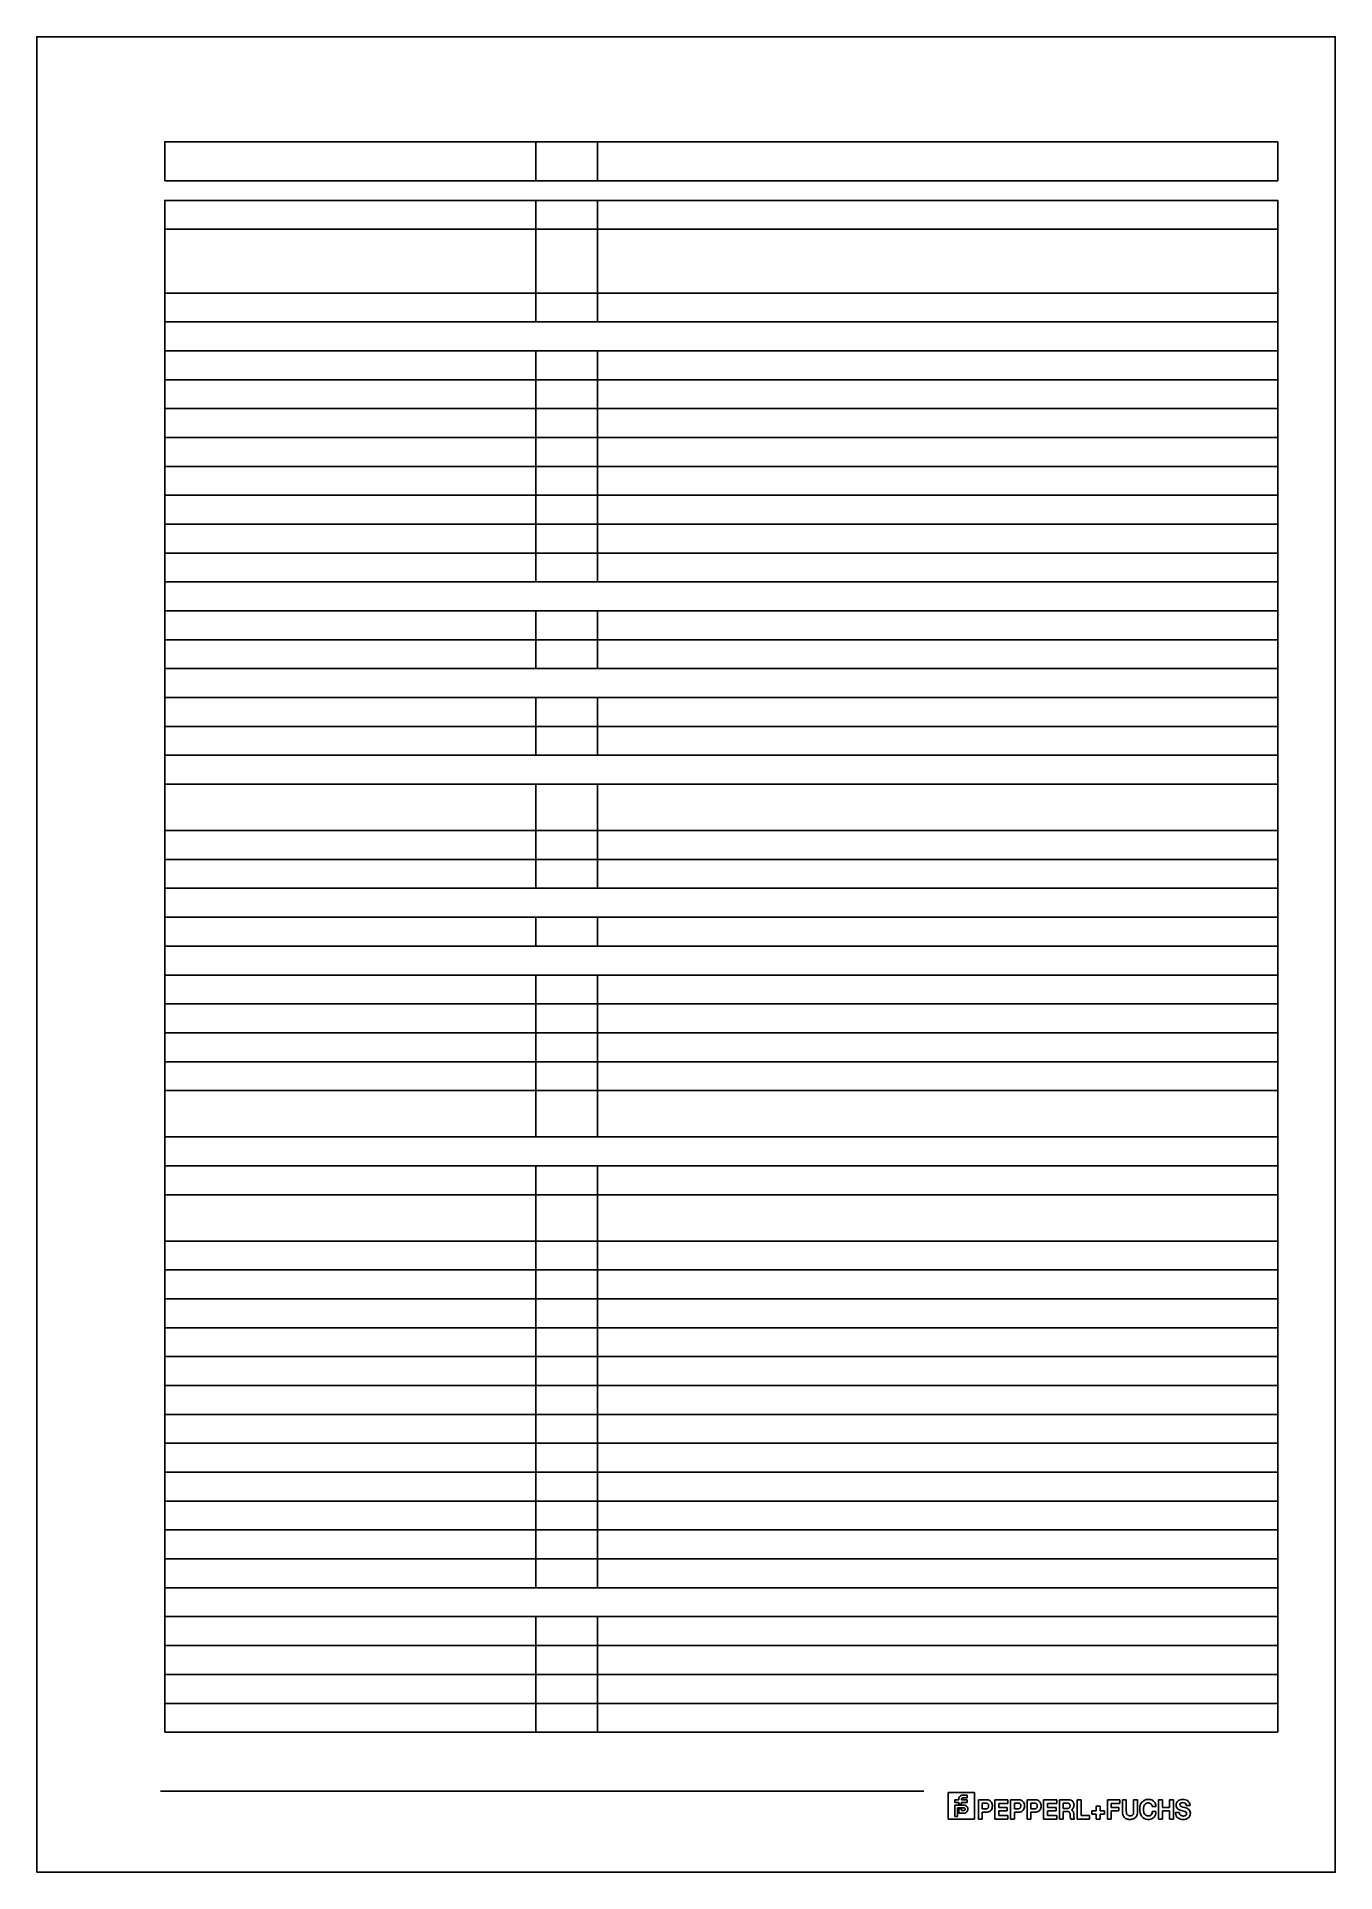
# Model space of a CAD drawing. Header units: metres. Extents: x 0 to 595, y 0 to 842.
import ezdxf

# ---------------------------------------------------------------- set-up
doc = ezdxf.new("R2010")
doc.units = ezdxf.units.M
doc.layers.add('BORDER', color=2, linetype='Continuous')
doc.layers.add('SCHEMATICS', color=7, linetype='Continuous')

msp = doc.modelspace()

# ---------------------------------------------------------------- linework, layer by layer
at = {"layer": 'BORDER', "color": 2}
msp.add_lwpolyline([(0, 0), (595.28, 0), (595.28, 841.89), (0, 841.89), (0, 0)], dxfattribs=at)
at = {"layer": 'SCHEMATICS', "color": 7}
for p, q in [((58.69, 724.34), (58.69, 753.59)), ((228.77, 724.34), (228.77, 753.59)), ((257.12, 724.34), (257.12, 753.59)), ((568.93, 753.59), (568.93, 724.34)), ((228.77, 724.34), (58.69, 724.34)), ((257.12, 724.34), (228.77, 724.34)), ((568.93, 724.34), (257.12, 724.34)), ((58.69, 671.33), (58.69, 684.58)), ((228.77, 671.33), (228.77, 684.58)), ((257.12, 671.33), (257.12, 684.58)), ((568.93, 684.58), (568.93, 671.33)), ((228.77, 671.33), (58.69, 671.33)), ((257.12, 671.33), (228.77, 671.33)), ((568.93, 671.33), (257.12, 671.33)), ((58.69, 644.83), (58.69, 658.08)), ((228.77, 644.83), (228.77, 658.08)), ((257.12, 644.83), (257.12, 658.08)), ((568.93, 658.08), (568.93, 644.83)), ((228.77, 644.83), (58.69, 644.83)), ((257.12, 644.83), (228.77, 644.83)), ((568.93, 644.83), (257.12, 644.83)), ((58.69, 618.32), (58.69, 631.57)), ((228.77, 618.32), (228.77, 631.57)), ((257.12, 618.32), (257.12, 631.57)), ((568.93, 631.57), (568.93, 618.32)), ((228.77, 618.32), (58.69, 618.32)), ((257.12, 618.32), (228.77, 618.32)), ((568.93, 618.32), (257.12, 618.32)), ((58.69, 591.82), (58.69, 605.07)), ((228.77, 591.82), (228.77, 605.07)), ((257.12, 591.82), (257.12, 605.07)), ((568.93, 605.07), (568.93, 591.82)), ((228.77, 591.82), (58.69, 591.82)), ((257.12, 591.82), (228.77, 591.82)), ((568.93, 591.82), (257.12, 591.82)), ((58.69, 565.31), (58.69, 578.57)), ((228.77, 565.31), (228.77, 578.57)), ((257.12, 565.31), (257.12, 578.57)), ((568.93, 578.57), (568.93, 565.31)), ((228.77, 565.31), (58.69, 565.31)), ((257.12, 565.31), (228.77, 565.31)), ((568.93, 565.31), (257.12, 565.31)), ((58.69, 512.31), (58.69, 525.56)), ((228.77, 512.31), (228.77, 525.56)), ((257.12, 512.31), (257.12, 525.56)), ((568.93, 525.56), (568.93, 512.31)), ((228.77, 512.31), (58.69, 512.31)), ((257.12, 512.31), (228.77, 512.31)), ((568.93, 512.31), (257.12, 512.31)), ((58.69, 477.8), (58.69, 499.05)), ((228.77, 477.8), (228.77, 499.05)), ((257.12, 477.8), (257.12, 499.05)), ((568.93, 499.05), (568.93, 477.8)), ((228.77, 477.8), (58.69, 477.8)), ((257.12, 477.8), (228.77, 477.8)), ((568.93, 477.8), (257.12, 477.8)), ((58.69, 451.3), (58.69, 464.55)), ((228.77, 451.3), (228.77, 464.55)), ((257.12, 451.3), (257.12, 464.55)), ((568.93, 464.55), (568.93, 451.3)), ((228.77, 451.3), (58.69, 451.3)), ((257.12, 451.3), (228.77, 451.3)), ((568.93, 451.3), (257.12, 451.3)), ((58.69, 424.79), (58.69, 438.05)), ((228.77, 424.79), (228.77, 438.05)), ((257.12, 424.79), (257.12, 438.05)), ((568.93, 438.05), (568.93, 424.79)), ((228.77, 424.79), (58.69, 424.79)), ((257.12, 424.79), (228.77, 424.79)), ((568.93, 424.79), (257.12, 424.79)), ((58.69, 398.29), (58.69, 411.54)), ((228.77, 398.29), (228.77, 411.54)), ((257.12, 398.29), (257.12, 411.54)), ((568.93, 411.54), (568.93, 398.29)), ((228.77, 398.29), (58.69, 398.29)), ((257.12, 398.29), (228.77, 398.29)), ((568.93, 398.29), (257.12, 398.29)), ((58.69, 371.79), (58.69, 385.04)), ((228.77, 371.79), (228.77, 385.04)), ((257.12, 371.79), (257.12, 385.04)), ((568.93, 385.04), (568.93, 371.79)), ((228.77, 371.79), (58.69, 371.79)), ((257.12, 371.79), (228.77, 371.79)), ((568.93, 371.79), (257.12, 371.79)), ((58.69, 337.28), (58.69, 358.53)), ((228.77, 337.28), (228.77, 358.53)), ((257.12, 337.28), (257.12, 358.53)), ((568.93, 358.53), (568.93, 337.28)), ((228.77, 337.28), (58.69, 337.28)), ((257.12, 337.28), (228.77, 337.28)), ((568.93, 337.28), (257.12, 337.28)), ((58.69, 310.78), (58.69, 324.03)), ((228.77, 310.78), (228.77, 324.03)), ((257.12, 310.78), (257.12, 324.03)), ((568.93, 324.03), (568.93, 310.78)), ((228.77, 310.78), (58.69, 310.78)), ((257.12, 310.78), (228.77, 310.78)), ((568.93, 310.78), (257.12, 310.78)), ((58.69, 276.27), (58.69, 289.53)), ((228.77, 276.27), (228.77, 289.53)), ((257.12, 276.27), (257.12, 289.53)), ((568.93, 289.53), (568.93, 276.27)), ((228.77, 276.27), (58.69, 276.27)), ((257.12, 276.27), (228.77, 276.27)), ((568.93, 276.27), (257.12, 276.27)), ((58.69, 249.77), (58.69, 263.02)), ((228.77, 249.77), (228.77, 263.02)), ((257.12, 249.77), (257.12, 263.02)), ((568.93, 263.02), (568.93, 249.77)), ((228.77, 249.77), (58.69, 249.77)), ((257.12, 249.77), (228.77, 249.77)), ((568.93, 249.77), (257.12, 249.77)), ((58.69, 223.27), (58.69, 236.52)), ((228.77, 223.27), (228.77, 236.52)), ((257.12, 223.27), (257.12, 236.52)), ((568.93, 236.52), (568.93, 223.27)), ((228.77, 223.27), (58.69, 223.27)), ((257.12, 223.27), (228.77, 223.27)), ((568.93, 223.27), (257.12, 223.27)), ((58.69, 196.76), (58.69, 210.01)), ((228.77, 196.76), (228.77, 210.01)), ((257.12, 196.76), (257.12, 210.01)), ((568.93, 210.01), (568.93, 196.76)), ((228.77, 196.76), (58.69, 196.76)), ((257.12, 196.76), (228.77, 196.76)), ((568.93, 196.76), (257.12, 196.76)), ((58.69, 170.26), (58.69, 183.51)), ((228.77, 170.26), (228.77, 183.51)), ((257.12, 170.26), (257.12, 183.51)), ((568.93, 183.51), (568.93, 170.26)), ((228.77, 170.26), (58.69, 170.26)), ((257.12, 170.26), (228.77, 170.26)), ((568.93, 170.26), (257.12, 170.26)), ((58.69, 143.75), (58.69, 157.01)), ((228.77, 143.75), (228.77, 157.01)), ((257.12, 143.75), (257.12, 157.01)), ((568.93, 157.01), (568.93, 143.75)), ((228.77, 143.75), (58.69, 143.75)), ((257.12, 143.75), (228.77, 143.75)), ((568.93, 143.75), (257.12, 143.75)), ((58.69, 90.75), (58.69, 104)), ((228.77, 90.75), (228.77, 104)), ((257.12, 90.75), (257.12, 104)), ((568.93, 104), (568.93, 90.75)), ((228.77, 90.75), (58.69, 90.75)), ((257.12, 90.75), (228.77, 90.75)), ((568.93, 90.75), (257.12, 90.75)), ((58.69, 64.24), (58.69, 77.49)), ((228.77, 64.24), (228.77, 77.49)), ((257.12, 64.24), (257.12, 77.49)), ((568.93, 77.49), (568.93, 64.24)), ((228.77, 64.24), (58.69, 64.24)), ((257.12, 64.24), (228.77, 64.24)), ((568.93, 64.24), (257.12, 64.24)), ((56.69, 37.2), (406.67, 37.2)), ((417.78, 36.55), (429.9, 36.55)), ((417.78, 24.43), (417.78, 36.55)), ((426.58, 34.13), (426.58, 35.34)), ((429.9, 36.55), (429.9, 24.43)), ((422.74, 33.23), (420.92, 33.23)), ((420.92, 33.23), (420.92, 32.01)), ((420.92, 32.01), (422.74, 32.01)), ((420.92, 30.79), (420.92, 25.65)), ((420.92, 25.65), (422.13, 25.65)), ((422.13, 25.65), (422.13, 29.57)), ((422.13, 29.57), (425.04, 29.57)), ((422.74, 33.67), (422.74, 33.23)), ((422.74, 32.01), (422.74, 31.27)), ((422.74, 31.27), (423.95, 31.27)), ((423.95, 29.09), (422.74, 29.09)), ((422.74, 29.09), (422.74, 27.14)), ((422.74, 27.14), (425.04, 27.14)), ((426.58, 33.23), (423.95, 33.23)), ((423.95, 32.01), (426.58, 32.01)), ((423.95, 28.36), (423.95, 29.09)), ((426.58, 32.01), (426.58, 33.23)), ((435.7, 33.24), (431.67, 33.24)), ((431.67, 33.24), (431.67, 24.43)), ((433.47, 29.13), (433.47, 31.69)), ((433.47, 31.69), (435.24, 31.69)), ((435.18, 29.13), (433.47, 29.13)), ((433.47, 24.43), (433.47, 27.59)), ((433.47, 27.59), (435.52, 27.59)), ((435.49, 29.16), (435.18, 29.13)), ((435.52, 27.59), (435.88, 27.61)), ((445.25, 33.24), (439.19, 33.24)), ((439.19, 33.24), (439.19, 24.42)), ((440.98, 29.71), (440.98, 31.62)), ((440.98, 31.62), (445.25, 31.62)), ((444.91, 29.71), (440.98, 29.71)), ((440.98, 26.04), (440.98, 28.17)), ((440.98, 28.17), (444.91, 28.17)), ((445.25, 26.04), (440.98, 26.04)), ((444.91, 28.17), (444.91, 29.71)), ((445.25, 31.62), (445.25, 33.24)), ((445.25, 24.42), (445.25, 26.04)), ((450.43, 33.25), (446.39, 33.25)), ((446.39, 33.25), (446.39, 24.42)), ((448.2, 29.13), (448.2, 31.7)), ((448.2, 31.7), (449.97, 31.7)), ((449.91, 29.13), (448.2, 29.13)), ((448.2, 24.42), (448.2, 27.58)), ((448.2, 27.58), (450.25, 27.58)), ((450.22, 29.15), (449.91, 29.13)), ((450.25, 27.58), (450.62, 27.61)), ((458, 33.24), (453.97, 33.24)), ((453.97, 33.24), (453.97, 24.43)), ((455.78, 29.13), (455.78, 31.69)), ((455.78, 31.69), (457.55, 31.69)), ((457.48, 29.13), (455.78, 29.13)), ((455.78, 24.43), (455.78, 27.59)), ((455.78, 27.59), (457.83, 27.59)), ((457.79, 29.16), (457.48, 29.13)), ((457.83, 27.59), (458.19, 27.61)), ((467.64, 33.24), (461.57, 33.24)), ((461.57, 33.24), (461.57, 24.42)), ((463.36, 29.71), (463.36, 31.62)), ((463.36, 31.62), (467.64, 31.62)), ((467.29, 29.71), (463.36, 29.71)), ((463.36, 26.04), (463.36, 28.17)), ((463.36, 28.17), (467.29, 28.17)), ((467.64, 26.04), (463.36, 26.04)), ((467.29, 28.17), (467.29, 29.71)), ((467.64, 31.62), (467.64, 33.24)), ((467.64, 24.42), (467.64, 26.04)), ((473.22, 33.23), (468.82, 33.23)), ((468.82, 33.23), (468.82, 24.43)), ((470.6, 29.31), (470.6, 31.68)), ((470.6, 31.68), (472.51, 31.68)), ((472.3, 29.31), (470.6, 29.31)), ((470.6, 24.43), (470.6, 27.84)), ((470.6, 27.84), (472.47, 27.84)), ((472.72, 29.33), (472.3, 29.31)), ((472.47, 27.84), (472.73, 27.84)), ((472.51, 31.68), (472.73, 31.68)), ((474.33, 28.64), (474.68, 28.89)), ((474.58, 28.48), (474.33, 28.64)), ((475.61, 24.74), (475.5, 25.36)), ((478.74, 33.24), (476.95, 33.24)), ((476.95, 33.24), (476.95, 24.43)), ((478.74, 26.05), (478.74, 33.24)), ((482.67, 26.05), (478.74, 26.05)), ((482.67, 24.43), (482.67, 26.05)), ((485.66, 28.17), (483.61, 28.17)), ((483.61, 28.17), (483.61, 26.6)), ((483.61, 26.6), (485.66, 26.6)), ((487.44, 30.31), (485.66, 30.31)), ((485.66, 30.31), (485.66, 28.17)), ((485.66, 26.6), (485.66, 24.43)), ((487.44, 28.17), (487.44, 30.31)), ((489.49, 28.17), (487.44, 28.17)), ((487.44, 24.43), (487.44, 26.6)), ((487.44, 26.6), (489.49, 26.6)), ((489.49, 26.6), (489.49, 28.17)), ((496.54, 33.25), (490.82, 33.25)), ((490.82, 33.25), (490.82, 24.43)), ((492.61, 29.73), (492.61, 31.62)), ((492.61, 31.62), (496.54, 31.62)), ((496.04, 29.73), (492.61, 29.73)), ((492.61, 24.43), (492.61, 28.17)), ((492.61, 28.17), (496.04, 28.17)), ((496.04, 28.17), (496.04, 29.73)), ((496.54, 31.62), (496.54, 33.25)), ((499.46, 33.25), (497.68, 33.25)), ((497.68, 33.25), (497.68, 27.59)), ((499.46, 28.17), (499.46, 33.25)), ((499.5, 27.43), (499.46, 28.17)), ((504.63, 33.25), (502.84, 33.25)), ((502.84, 33.25), (502.84, 28.17)), ((502.84, 28.17), (502.84, 27.43)), ((504.59, 27.07), (504.63, 27.6)), ((504.63, 27.6), (504.63, 33.25)), ((513.07, 27.83), (511.34, 27.83)), ((511.34, 27.83), (511.34, 27.56)), ((511.35, 30.25), (513.07, 30.25)), ((513.07, 30.25), (513.04, 30.47)), ((513.09, 27.67), (513.07, 27.83)), ((516.04, 33.25), (514.26, 33.25)), ((514.26, 33.25), (514.26, 24.43)), ((516.04, 29.78), (516.04, 33.25)), ((519.28, 29.78), (516.04, 29.78)), ((516.04, 24.43), (516.04, 28.2)), ((516.04, 28.2), (519.28, 28.2)), ((521.05, 33.25), (519.28, 33.25)), ((519.28, 33.25), (519.28, 29.78)), ((519.28, 28.2), (519.28, 24.43)), ((521.05, 24.43), (521.05, 33.25)), ((523.84, 27.36), (522.06, 27.36)), ((522.06, 27.36), (522.06, 27.1)), ((523.84, 27.24), (523.84, 27.36)), ((526.95, 30.61), (528.71, 30.61)), ((528.71, 30.61), (528.7, 30.82)), ((429.9, 24.43), (417.78, 24.43)), ((431.67, 24.43), (433.47, 24.43)), ((439.19, 24.42), (445.25, 24.42)), ((446.39, 24.42), (448.2, 24.42)), ((453.97, 24.43), (455.78, 24.43)), ((461.57, 24.42), (467.64, 24.42)), ((468.82, 24.43), (470.6, 24.43)), ((473.93, 24.68), (474, 24.43)), ((474, 24.43), (475.69, 24.43)), ((475.69, 24.43), (475.61, 24.74)), ((476.95, 24.43), (482.67, 24.43)), ((485.66, 24.43), (487.44, 24.43)), ((490.82, 24.43), (492.61, 24.43)), ((514.26, 24.43), (516.04, 24.43)), ((519.28, 24.43), (521.05, 24.43))]:
    msp.add_line(p, q, dxfattribs=at)
for points in [[(58.69, 775.85), (228.77, 775.85), (228.77, 793.7), (58.69, 793.7), (58.69, 775.85)], [(228.77, 775.85), (257.12, 775.85), (257.12, 793.7), (228.77, 793.7), (228.77, 775.85)], [(257.12, 775.85), (568.93, 775.85), (568.93, 793.7), (257.12, 793.7), (257.12, 775.85)], [(58.69, 753.59), (228.77, 753.59), (228.77, 766.84), (58.69, 766.84), (58.69, 753.59)], [(228.77, 753.59), (257.12, 753.59), (257.12, 766.84), (228.77, 766.84), (228.77, 753.59)], [(257.12, 753.59), (568.93, 753.59), (568.93, 766.84), (257.12, 766.84), (257.12, 753.59)], [(58.69, 711.09), (228.77, 711.09), (228.77, 724.34), (58.69, 724.34), (58.69, 711.09)], [(228.77, 711.09), (257.12, 711.09), (257.12, 724.34), (228.77, 724.34), (228.77, 711.09)], [(257.12, 711.09), (568.93, 711.09), (568.93, 724.34), (257.12, 724.34), (257.12, 711.09)], [(58.69, 697.83), (568.93, 697.83), (568.93, 711.08), (58.69, 711.08), (58.69, 697.83)], [(58.69, 684.58), (228.77, 684.58), (228.77, 697.83), (58.69, 697.83), (58.69, 684.58)], [(228.77, 684.58), (257.12, 684.58), (257.12, 697.83), (228.77, 697.83), (228.77, 684.58)], [(257.12, 684.58), (568.93, 684.58), (568.93, 697.83), (257.12, 697.83), (257.12, 684.58)], [(58.69, 658.08), (228.77, 658.08), (228.77, 671.33), (58.69, 671.33), (58.69, 658.08)], [(228.77, 658.08), (257.12, 658.08), (257.12, 671.33), (228.77, 671.33), (228.77, 658.08)], [(257.12, 658.08), (568.93, 658.08), (568.93, 671.33), (257.12, 671.33), (257.12, 658.08)], [(58.69, 631.57), (228.77, 631.57), (228.77, 644.82), (58.69, 644.82), (58.69, 631.57)], [(228.77, 631.57), (257.12, 631.57), (257.12, 644.82), (228.77, 644.82), (228.77, 631.57)], [(257.12, 631.57), (568.93, 631.57), (568.93, 644.82), (257.12, 644.82), (257.12, 631.57)], [(58.69, 605.07), (228.77, 605.07), (228.77, 618.32), (58.69, 618.32), (58.69, 605.07)], [(228.77, 605.07), (257.12, 605.07), (257.12, 618.32), (228.77, 618.32), (228.77, 605.07)], [(257.12, 605.07), (568.93, 605.07), (568.93, 618.32), (257.12, 618.32), (257.12, 605.07)], [(58.69, 578.57), (568.93, 578.57), (568.93, 591.82), (58.69, 591.82), (58.69, 578.57)], [(58.69, 552.06), (228.77, 552.06), (228.77, 565.31), (58.69, 565.31), (58.69, 552.06)], [(228.77, 552.06), (257.12, 552.06), (257.12, 565.31), (228.77, 565.31), (228.77, 552.06)], [(257.12, 552.06), (568.93, 552.06), (568.93, 565.31), (257.12, 565.31), (257.12, 552.06)], [(58.69, 538.81), (568.93, 538.81), (568.93, 552.06), (58.69, 552.06), (58.69, 538.81)], [(58.69, 525.56), (228.77, 525.56), (228.77, 538.81), (58.69, 538.81), (58.69, 525.56)], [(228.77, 525.56), (257.12, 525.56), (257.12, 538.81), (228.77, 538.81), (228.77, 525.56)], [(257.12, 525.56), (568.93, 525.56), (568.93, 538.81), (257.12, 538.81), (257.12, 525.56)], [(58.69, 499.05), (568.93, 499.05), (568.93, 512.3), (58.69, 512.3), (58.69, 499.05)], [(58.69, 464.55), (228.77, 464.55), (228.77, 477.8), (58.69, 477.8), (58.69, 464.55)], [(228.77, 464.55), (257.12, 464.55), (257.12, 477.8), (228.77, 477.8), (228.77, 464.55)], [(257.12, 464.55), (568.93, 464.55), (568.93, 477.8), (257.12, 477.8), (257.12, 464.55)], [(58.69, 438.05), (568.93, 438.05), (568.93, 451.3), (58.69, 451.3), (58.69, 438.05)], [(58.69, 411.54), (568.93, 411.54), (568.93, 424.79), (58.69, 424.79), (58.69, 411.54)], [(58.69, 385.04), (228.77, 385.04), (228.77, 398.29), (58.69, 398.29), (58.69, 385.04)], [(228.77, 385.04), (257.12, 385.04), (257.12, 398.29), (228.77, 398.29), (228.77, 385.04)], [(257.12, 385.04), (568.93, 385.04), (568.93, 398.29), (257.12, 398.29), (257.12, 385.04)], [(58.69, 358.53), (228.77, 358.53), (228.77, 371.78), (58.69, 371.78), (58.69, 358.53)], [(228.77, 358.53), (257.12, 358.53), (257.12, 371.78), (228.77, 371.78), (228.77, 358.53)], [(257.12, 358.53), (568.93, 358.53), (568.93, 371.78), (257.12, 371.78), (257.12, 358.53)], [(58.69, 324.03), (568.93, 324.03), (568.93, 337.28), (58.69, 337.28), (58.69, 324.03)], [(58.69, 289.53), (228.77, 289.53), (228.77, 310.78), (58.69, 310.78), (58.69, 289.53)], [(228.77, 289.53), (257.12, 289.53), (257.12, 310.78), (228.77, 310.78), (228.77, 289.53)], [(257.12, 289.53), (568.93, 289.53), (568.93, 310.78), (257.12, 310.78), (257.12, 289.53)], [(58.69, 263.02), (228.77, 263.02), (228.77, 276.27), (58.69, 276.27), (58.69, 263.02)], [(228.77, 263.02), (257.12, 263.02), (257.12, 276.27), (228.77, 276.27), (228.77, 263.02)], [(257.12, 263.02), (568.93, 263.02), (568.93, 276.27), (257.12, 276.27), (257.12, 263.02)], [(58.69, 236.52), (228.77, 236.52), (228.77, 249.77), (58.69, 249.77), (58.69, 236.52)], [(228.77, 236.52), (257.12, 236.52), (257.12, 249.77), (228.77, 249.77), (228.77, 236.52)], [(257.12, 236.52), (568.93, 236.52), (568.93, 249.77), (257.12, 249.77), (257.12, 236.52)], [(58.69, 210.01), (228.77, 210.01), (228.77, 223.26), (58.69, 223.26), (58.69, 210.01)], [(228.77, 210.01), (257.12, 210.01), (257.12, 223.26), (228.77, 223.26), (228.77, 210.01)], [(257.12, 210.01), (568.93, 210.01), (568.93, 223.26), (257.12, 223.26), (257.12, 210.01)], [(58.69, 183.51), (228.77, 183.51), (228.77, 196.76), (58.69, 196.76), (58.69, 183.51)], [(228.77, 183.51), (257.12, 183.51), (257.12, 196.76), (228.77, 196.76), (228.77, 183.51)], [(257.12, 183.51), (568.93, 183.51), (568.93, 196.76), (257.12, 196.76), (257.12, 183.51)], [(58.69, 157.01), (228.77, 157.01), (228.77, 170.26), (58.69, 170.26), (58.69, 157.01)], [(228.77, 157.01), (257.12, 157.01), (257.12, 170.26), (228.77, 170.26), (228.77, 157.01)], [(257.12, 157.01), (568.93, 157.01), (568.93, 170.26), (257.12, 170.26), (257.12, 157.01)], [(58.69, 130.5), (228.77, 130.5), (228.77, 143.75), (58.69, 143.75), (58.69, 130.5)], [(228.77, 130.5), (257.12, 130.5), (257.12, 143.75), (228.77, 143.75), (228.77, 130.5)], [(257.12, 130.5), (568.93, 130.5), (568.93, 143.75), (257.12, 143.75), (257.12, 130.5)], [(58.69, 117.25), (568.93, 117.25), (568.93, 130.5), (58.69, 130.5), (58.69, 117.25)], [(58.69, 104), (228.77, 104), (228.77, 117.25), (58.69, 117.25), (58.69, 104)], [(228.77, 104), (257.12, 104), (257.12, 117.25), (228.77, 117.25), (228.77, 104)], [(257.12, 104), (568.93, 104), (568.93, 117.25), (257.12, 117.25), (257.12, 104)], [(58.69, 77.49), (228.77, 77.49), (228.77, 90.74), (58.69, 90.74), (58.69, 77.49)], [(228.77, 77.49), (257.12, 77.49), (257.12, 90.74), (228.77, 90.74), (228.77, 77.49)], [(257.12, 77.49), (568.93, 77.49), (568.93, 90.74), (257.12, 90.74), (257.12, 77.49)], [(424.41, 35.34), (424.05, 35.3), (423.73, 35.2), (423.44, 35.03), (423.2, 34.82), (423, 34.57), (422.86, 34.29), (422.77, 33.99), (422.74, 33.67)], [(423.95, 33.67), (423.96, 33.77), (423.98, 33.86), (424.03, 33.94), (424.08, 34), (424.15, 34.05), (424.23, 34.09), (424.31, 34.12), (424.4, 34.13)], [(424.4, 34.13), (424.64, 34.13), (424.96, 34.13), (425.32, 34.13), (425.68, 34.13), (426.03, 34.13), (426.31, 34.13), (426.5, 34.13), (426.58, 34.13)], [(426.58, 35.34), (426.49, 35.34), (426.25, 35.34), (425.91, 35.34), (425.52, 35.34), (425.13, 35.34), (424.78, 35.34), (424.52, 35.34), (424.41, 35.34)], [(425.04, 30.79), (424.8, 30.79), (424.31, 30.79), (423.65, 30.79), (422.9, 30.79), (422.17, 30.79), (421.53, 30.79), (421.09, 30.79), (420.92, 30.79)], [(423.95, 33.23), (423.95, 33.31), (423.95, 33.39), (423.95, 33.46), (423.95, 33.52), (423.95, 33.57), (423.95, 33.62), (423.95, 33.65), (423.95, 33.67)], [(423.95, 31.27), (423.95, 31.28), (423.95, 31.33), (423.95, 31.39), (423.95, 31.49), (423.95, 31.6), (423.95, 31.72), (423.95, 31.86), (423.95, 32.01)], [(425.04, 28.36), (424.96, 28.36), (424.82, 28.36), (424.64, 28.36), (424.45, 28.36), (424.26, 28.36), (424.1, 28.36), (423.99, 28.36), (423.95, 28.36)], [(426.84, 28.98), (426.81, 29.33), (426.71, 29.66), (426.56, 29.97), (426.35, 30.24), (426.08, 30.46), (425.78, 30.64), (425.42, 30.75), (425.04, 30.79)], [(425.04, 29.57), (425.16, 29.56), (425.28, 29.52), (425.38, 29.45), (425.46, 29.37), (425.53, 29.28), (425.59, 29.18), (425.62, 29.08), (425.63, 28.98)], [(425.63, 28.98), (425.61, 28.81), (425.56, 28.68), (425.49, 28.57), (425.4, 28.49), (425.31, 28.43), (425.21, 28.39), (425.12, 28.37), (425.04, 28.36)], [(425.04, 27.14), (425.43, 27.18), (425.78, 27.3), (426.09, 27.47), (426.35, 27.71), (426.56, 27.99), (426.71, 28.3), (426.81, 28.63), (426.84, 28.98)], [(435.24, 31.69), (435.27, 31.69), (435.31, 31.69), (435.34, 31.69), (435.37, 31.68), (435.4, 31.68), (435.43, 31.67), (435.46, 31.67), (435.49, 31.67)], [(435.49, 31.67), (435.7, 31.62), (435.89, 31.53), (436.04, 31.4), (436.17, 31.23), (436.26, 31.04), (436.33, 30.83), (436.37, 30.61), (436.38, 30.38)], [(436.38, 30.38), (436.36, 30.16), (436.31, 29.95), (436.24, 29.75), (436.14, 29.57), (436.02, 29.41), (435.86, 29.29), (435.69, 29.2), (435.49, 29.16)], [(436.13, 33.22), (436.08, 33.22), (436.03, 33.23), (435.98, 33.23), (435.93, 33.24), (435.87, 33.24), (435.82, 33.24), (435.76, 33.24), (435.7, 33.24)], [(435.88, 27.61), (436.38, 27.71), (436.82, 27.9), (437.2, 28.19), (437.52, 28.55), (437.77, 28.96), (437.96, 29.42), (438.07, 29.9), (438.12, 30.38)], [(438.12, 30.38), (438.1, 30.82), (438.02, 31.26), (437.87, 31.7), (437.66, 32.11), (437.38, 32.49), (437.03, 32.81), (436.62, 33.06), (436.13, 33.22)], [(449.97, 31.7), (450.01, 31.7), (450.04, 31.69), (450.07, 31.69), (450.1, 31.69), (450.13, 31.68), (450.16, 31.68), (450.19, 31.67), (450.22, 31.67)], [(450.22, 31.67), (450.44, 31.63), (450.62, 31.53), (450.78, 31.4), (450.9, 31.23), (451, 31.04), (451.06, 30.83), (451.1, 30.61), (451.11, 30.38)], [(451.11, 30.38), (451.09, 30.16), (451.05, 29.95), (450.97, 29.75), (450.87, 29.56), (450.75, 29.41), (450.6, 29.28), (450.42, 29.2), (450.22, 29.15)], [(450.86, 33.22), (450.81, 33.23), (450.76, 33.24), (450.71, 33.24), (450.66, 33.24), (450.6, 33.24), (450.55, 33.25), (450.49, 33.25), (450.43, 33.25)], [(450.62, 27.61), (451.12, 27.7), (451.56, 27.9), (451.94, 28.18), (452.26, 28.54), (452.51, 28.96), (452.7, 29.41), (452.81, 29.89), (452.86, 30.38)], [(452.86, 30.38), (452.84, 30.82), (452.75, 31.27), (452.61, 31.7), (452.39, 32.12), (452.11, 32.49), (451.77, 32.81), (451.35, 33.06), (450.86, 33.22)], [(457.55, 31.69), (457.58, 31.69), (457.61, 31.69), (457.64, 31.69), (457.67, 31.68), (457.7, 31.68), (457.73, 31.67), (457.76, 31.67), (457.79, 31.67)], [(457.79, 31.67), (458.01, 31.62), (458.19, 31.53), (458.35, 31.4), (458.47, 31.23), (458.57, 31.04), (458.64, 30.83), (458.67, 30.61), (458.68, 30.38)], [(458.68, 30.38), (458.67, 30.16), (458.62, 29.95), (458.55, 29.75), (458.45, 29.57), (458.32, 29.41), (458.17, 29.29), (457.99, 29.2), (457.79, 29.16)], [(458.44, 33.22), (458.39, 33.22), (458.33, 33.23), (458.28, 33.23), (458.23, 33.24), (458.18, 33.24), (458.12, 33.24), (458.06, 33.24), (458, 33.24)], [(458.19, 27.61), (458.69, 27.71), (459.13, 27.9), (459.51, 28.19), (459.83, 28.55), (460.08, 28.96), (460.26, 29.42), (460.38, 29.89), (460.42, 30.38)], [(460.42, 30.38), (460.4, 30.82), (460.32, 31.26), (460.17, 31.7), (459.96, 32.11), (459.68, 32.49), (459.34, 32.81), (458.92, 33.06), (458.44, 33.22)], [(473.71, 30.33), (473.67, 30.11), (473.6, 29.91), (473.51, 29.74), (473.39, 29.6), (473.25, 29.49), (473.09, 29.41), (472.92, 29.36), (472.72, 29.33)], [(472.73, 31.68), (472.91, 31.65), (473.08, 31.61), (473.23, 31.56), (473.37, 31.47), (473.48, 31.36), (473.58, 31.2), (473.65, 31.01), (473.71, 30.76)], [(472.73, 27.84), (472.82, 27.83), (472.9, 27.82), (472.97, 27.8), (473.04, 27.78), (473.11, 27.74), (473.17, 27.7), (473.23, 27.66), (473.28, 27.6)], [(474.33, 33), (474.18, 33.06), (474.05, 33.11), (473.92, 33.15), (473.79, 33.19), (473.66, 33.21), (473.53, 33.22), (473.38, 33.23), (473.22, 33.23)], [(473.28, 27.6), (473.41, 27.46), (473.51, 27.31), (473.59, 27.15), (473.64, 26.99), (473.69, 26.82), (473.72, 26.64), (473.74, 26.44), (473.75, 26.23)], [(473.71, 30.76), (473.71, 30.72), (473.71, 30.67), (473.71, 30.61), (473.71, 30.56), (473.71, 30.5), (473.71, 30.44), (473.71, 30.39), (473.71, 30.33)], [(473.75, 26.23), (473.77, 26.02), (473.77, 25.82), (473.78, 25.64), (473.79, 25.45), (473.81, 25.27), (473.83, 25.09), (473.87, 24.89), (473.93, 24.68)], [(475.42, 31.53), (475.35, 31.78), (475.26, 32), (475.16, 32.21), (475.04, 32.4), (474.91, 32.58), (474.74, 32.73), (474.55, 32.87), (474.33, 33)], [(475.35, 27.22), (475.33, 27.34), (475.28, 27.48), (475.22, 27.65), (475.14, 27.83), (475.03, 28.01), (474.9, 28.19), (474.75, 28.35), (474.58, 28.48)], [(474.68, 28.89), (474.85, 29.02), (474.98, 29.16), (475.1, 29.31), (475.19, 29.47), (475.26, 29.64), (475.32, 29.83), (475.38, 30.02), (475.43, 30.23)], [(475.5, 25.36), (475.46, 25.61), (475.43, 25.84), (475.42, 26.06), (475.41, 26.27), (475.4, 26.48), (475.39, 26.71), (475.38, 26.95), (475.35, 27.22)], [(475.43, 30.23), (475.47, 30.41), (475.5, 30.57), (475.52, 30.73), (475.52, 30.88), (475.51, 31.03), (475.49, 31.19), (475.46, 31.35), (475.42, 31.53)], [(497.68, 27.59), (497.68, 27.51), (497.69, 27.44), (497.69, 27.38), (497.7, 27.32), (497.7, 27.26), (497.71, 27.2), (497.72, 27.13), (497.73, 27.06)], [(497.73, 27.06), (497.85, 26.56), (498.01, 26.1), (498.22, 25.69), (498.49, 25.32), (498.81, 25), (499.18, 24.72), (499.6, 24.51), (500.08, 24.35)], [(500.16, 26.19), (500, 26.31), (499.87, 26.43), (499.76, 26.57), (499.67, 26.72), (499.6, 26.88), (499.55, 27.05), (499.52, 27.23), (499.5, 27.43)], [(501.15, 25.93), (501, 25.93), (500.87, 25.94), (500.75, 25.96), (500.63, 25.98), (500.51, 26.01), (500.39, 26.05), (500.28, 26.11), (500.16, 26.19)], [(502.26, 26.19), (502.13, 26.1), (502, 26.03), (501.87, 25.99), (501.74, 25.95), (501.6, 25.93), (501.46, 25.93), (501.31, 25.92), (501.15, 25.93)], [(502.2, 24.37), (502.69, 24.53), (503.13, 24.74), (503.53, 25.01), (503.87, 25.32), (504.15, 25.69), (504.37, 26.1), (504.52, 26.56), (504.59, 27.07)], [(502.84, 27.43), (502.83, 27.23), (502.81, 27.05), (502.77, 26.88), (502.71, 26.73), (502.63, 26.58), (502.53, 26.44), (502.41, 26.31), (502.26, 26.19)], [(507.49, 32.84), (507, 32.49), (506.6, 32.1), (506.28, 31.66), (506.04, 31.18), (505.86, 30.67), (505.74, 30.12), (505.67, 29.55), (505.63, 28.95)], [(505.63, 28.95), (505.67, 28.08), (505.83, 27.24), (506.1, 26.44), (506.5, 25.72), (507.02, 25.1), (507.67, 24.62), (508.44, 24.3), (509.34, 24.17)], [(507.36, 29), (507.37, 29.19), (507.39, 29.37), (507.41, 29.55), (507.44, 29.72), (507.48, 29.88), (507.51, 30.03), (507.55, 30.17), (507.59, 30.28)], [(507.45, 27.77), (507.41, 27.92), (507.39, 28.07), (507.37, 28.21), (507.36, 28.36), (507.36, 28.51), (507.36, 28.66), (507.36, 28.82), (507.36, 29)], [(509.56, 25.83), (509.09, 25.89), (508.7, 26.02), (508.37, 26.2), (508.1, 26.44), (507.88, 26.71), (507.71, 27.03), (507.57, 27.39), (507.45, 27.77)], [(509.59, 33.45), (509.28, 33.44), (509, 33.42), (508.74, 33.37), (508.49, 33.31), (508.25, 33.23), (508, 33.12), (507.75, 33), (507.49, 32.84)], [(507.59, 30.28), (507.73, 30.61), (507.9, 30.92), (508.11, 31.18), (508.36, 31.41), (508.63, 31.59), (508.94, 31.73), (509.28, 31.8), (509.64, 31.82)], [(509.34, 24.17), (510.01, 24.21), (510.64, 24.35), (511.22, 24.58), (511.75, 24.9), (512.21, 25.31), (512.59, 25.79), (512.87, 26.36), (513.05, 26.99)], [(511.34, 27.56), (511.3, 27.21), (511.2, 26.88), (511.03, 26.58), (510.8, 26.31), (510.54, 26.1), (510.24, 25.94), (509.91, 25.85), (509.56, 25.83)], [(511.96, 32.6), (511.71, 32.83), (511.45, 33.02), (511.18, 33.17), (510.9, 33.29), (510.6, 33.37), (510.28, 33.42), (509.95, 33.44), (509.59, 33.45)], [(509.64, 31.82), (509.88, 31.8), (510.1, 31.75), (510.3, 31.68), (510.49, 31.59), (510.66, 31.47), (510.82, 31.33), (510.97, 31.16), (511.11, 30.96)], [(511.11, 30.96), (511.16, 30.87), (511.21, 30.79), (511.24, 30.7), (511.27, 30.62), (511.3, 30.54), (511.32, 30.45), (511.34, 30.35), (511.35, 30.25)], [(513.04, 30.47), (513, 30.65), (512.96, 30.86), (512.9, 31.09), (512.8, 31.35), (512.67, 31.63), (512.49, 31.94), (512.26, 32.26), (511.96, 32.6)], [(513.05, 26.99), (513.07, 27.09), (513.08, 27.17), (513.09, 27.25), (513.09, 27.33), (513.1, 27.41), (513.1, 27.49), (513.09, 27.58), (513.09, 27.67)], [(522.06, 27.1), (522.14, 26.43), (522.36, 25.85), (522.7, 25.34), (523.15, 24.93), (523.67, 24.61), (524.26, 24.38), (524.9, 24.24), (525.56, 24.21)], [(525.33, 33.45), (524.74, 33.4), (524.18, 33.26), (523.66, 33.03), (523.21, 32.71), (522.83, 32.3), (522.55, 31.82), (522.37, 31.26), (522.32, 30.62)], [(522.32, 30.62), (522.36, 30.27), (522.45, 29.94), (522.6, 29.64), (522.79, 29.37), (523.01, 29.14), (523.27, 28.93), (523.56, 28.76), (523.87, 28.62)], [(523.91, 26.81), (523.9, 26.87), (523.88, 26.92), (523.87, 26.97), (523.86, 27.02), (523.85, 27.07), (523.85, 27.12), (523.84, 27.18), (523.84, 27.24)], [(523.87, 28.62), (524.62, 28.35), (525.27, 28.16), (525.82, 28.02), (526.27, 27.89), (526.62, 27.74), (526.87, 27.54), (527.04, 27.25), (527.11, 26.83)], [(525.56, 25.81), (525.29, 25.85), (525.02, 25.9), (524.78, 25.97), (524.55, 26.07), (524.34, 26.2), (524.17, 26.36), (524.02, 26.56), (523.91, 26.81)], [(524.06, 31.11), (524.23, 31.51), (524.55, 31.78), (524.99, 31.92), (525.47, 31.94), (525.96, 31.84), (526.4, 31.63), (526.74, 31.3), (526.93, 30.88)], [(528.87, 27.05), (528.61, 28.17), (528.02, 28.93), (527.2, 29.4), (526.29, 29.7), (525.41, 29.92), (524.66, 30.16), (524.17, 30.52), (524.06, 31.11)], [(528.7, 30.82), (528.6, 31.39), (528.39, 31.9), (528.07, 32.35), (527.65, 32.74), (527.16, 33.04), (526.6, 33.27), (525.98, 33.41), (525.33, 33.45)], [(525.56, 24.21), (526.19, 24.27), (526.8, 24.41), (527.37, 24.63), (527.88, 24.94), (528.3, 25.33), (528.62, 25.82), (528.82, 26.39), (528.87, 27.05)], [(527.11, 26.83), (527.08, 26.54), (526.97, 26.31), (526.79, 26.12), (526.56, 25.98), (526.31, 25.89), (526.05, 25.83), (525.79, 25.81), (525.56, 25.81)], [(526.93, 30.88), (526.93, 30.8), (526.94, 30.74), (526.94, 30.69), (526.94, 30.66), (526.94, 30.64), (526.94, 30.62), (526.94, 30.62), (526.95, 30.61)], [(500.08, 24.35), (500.23, 24.31), (500.37, 24.29), (500.5, 24.27), (500.62, 24.26), (500.75, 24.26), (500.88, 24.26), (501.02, 24.26), (501.17, 24.26)], [(501.17, 24.26), (501.32, 24.26), (501.45, 24.26), (501.57, 24.27), (501.69, 24.28), (501.81, 24.29), (501.93, 24.31), (502.06, 24.34), (502.2, 24.37)]]:
    msp.add_lwpolyline(points, dxfattribs=at)

doc.saveas('drawing.dxf')
